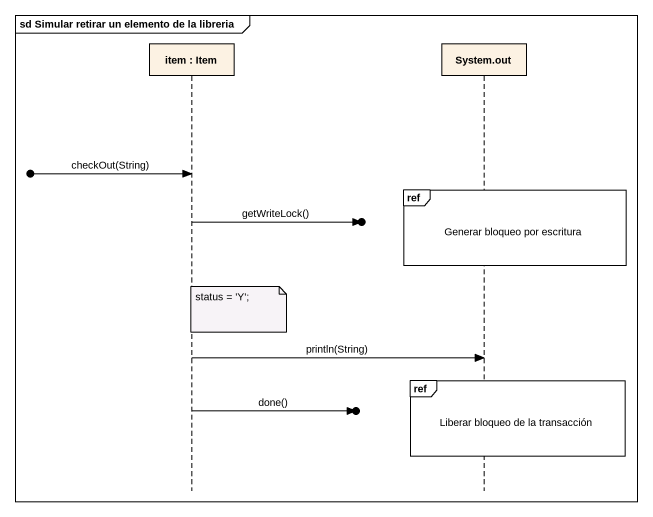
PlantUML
@startuml
mainframe sd Simular retirar un elemento de la libreria
hide footbox
participant "item : Item" as item
participant "System.out" as System_out

[o-> item : checkOut(String)
ref over System_out : Generar bloqueo por escritura
item ->o] : getWriteLock()
note over item : status = 'Y';
item -> System_out : println(String)
ref over System_out : Liberar bloqueo de la transacción
item ->o] : done()
@enduml
